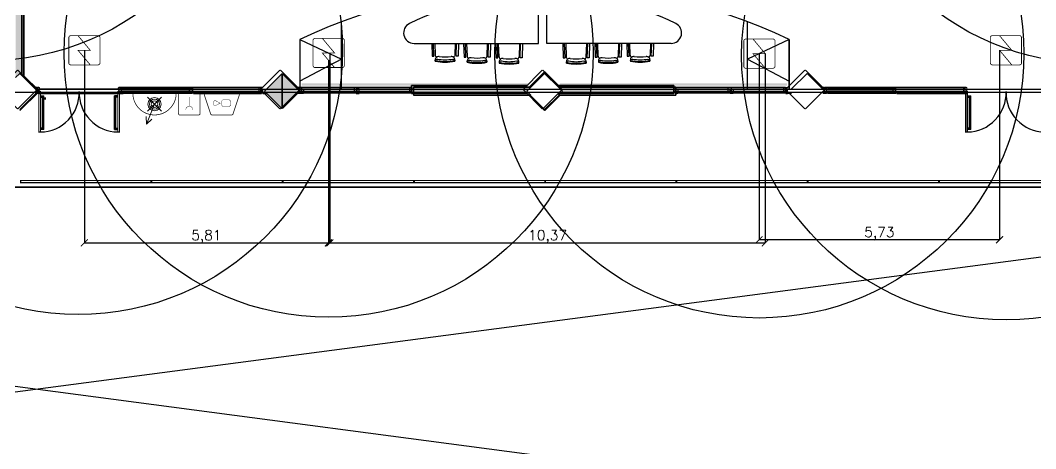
# Model space of a CAD drawing. Header units: metres. Extents: x -331 to 2982, y 362 to 2539.
# Drawn here: x 834.06 to 858.23, y 971.87 to 982.08 of the extents above; entities that cross this region are included whole.
import ezdxf

# ---------------------------------------------------------------- set-up
doc = ezdxf.new("R2010")
doc.units = ezdxf.units.M
doc.layers.get('0').update_dxf_attribs({"color": 251})
doc.layers.get('Defpoints').update_dxf_attribs({"color": 251})
for name, color, linetype, lineweight in [('_cotas', 251, 'Continuous', 13), ('BASE', 8, 'Continuous', 5), ('Botoeira_antiga', 74, 'Continuous', 30)]:
    doc.layers.add(name, color=color, linetype=linetype, lineweight=lineweight)
for name, color, linetype in [('CX', 251, 'Continuous'), ('DET. FUMAÇA', 1, 'Continuous'), ('Est', 251, 'Continuous'), ('Pis', 251, 'Continuous'), ('Renato', 7, 'Continuous')]:
    doc.layers.add(name, color=color, linetype=linetype)
doc.styles.add('COTA', font='simplex.shx')
doc.styles.get("Standard").update_dxf_attribs({"font": 'arial.ttf', "height": 0.3})
doc.dimstyles.new('1_100', dxfattribs={"dimtxt": 0.25, "dimasz": 0.15, "dimexe": 0.5, "dimexo": 0.25, "dimgap": 0.25, "dimtad": 1, "dimtxsty": 'Standard', "dimblk": 'DOT', "dimcen": 0.15, "dimadec": 0, "dimazin": 0, "dimtfac": 1, "dimtmove": 0, "dimatfit": 3, "dimfxl": 1, "dimarcsym": 0})

# ---------------------------------------------------------------- blocks, each defined once
blk = doc.blocks.new('XR_BL2_AND_MON-REV15$0$A$C331768BC')
at = {"layer": 'CX'}
for p, q in [((0, 71), (102, 71)), ((0, 0), (0, 71)), ((102, 71), (102, 0)), ((102, 0), (0, 0))]:
    blk.add_line(p, q, dxfattribs=at)
blk = doc.blocks.new('XR_BL2_AND_MON-REV15$0$A$C03051BF2')
at = {"layer": 'CX'}
blk.add_lwpolyline([(102, 46), (0, 46), (0, 0), (102, 0)], close=True, dxfattribs=at)
blk = doc.blocks.new('XR_BL2_AND_MON-REV15$0$P_M')
at = {"layer": 'Est'}
blk.add_lwpolyline([(0.46, -0.431), (0.453, -0.424), (0.46, -0.417), (0.007, 0.035), (0, 0.028), (-0.007, 0.035), (-0.46, -0.417), (-0.453, -0.424), (-0.46, -0.431), (-0.007, -0.884), (0, -0.877), (0.007, -0.884)], close=True, dxfattribs=at)
blk = doc.blocks.new('WEW')
at = {"color": 1, "lineweight": 0, "true_color": 0xe60000}
for p, q in [((1781.244, 994.005), (1781.439, 994.482)), ((1781.439, 994.482), (1781.308, 994.36)), ((1781.439, 994.482), (1781.447, 994.302)), ((1781.075, 994.175), (1781.413, 993.836)), ((1781.413, 994.175), (1781.075, 993.836))]:
    blk.add_line(p, q, dxfattribs=at)
at = {"color": 1, "true_color": 0xe60000, "const_width": 0.0172}
for points in [[(1779.259, 993.747), (1780.023, 993.747, 0.511918), (1780.056, 993.793), (1779.907, 994.24, 0.322823), (1779.874, 994.263), (1779.408, 994.263, 0.322823), (1779.375, 994.24), (1779.226, 993.793, 0.511918)], [(1780.193, 994.263), (1780.641, 994.263, -0.414214), (1780.675, 994.229), (1780.675, 993.782, -0.414214), (1780.641, 993.747), (1780.193, 993.747, -0.414214), (1780.159, 993.782), (1780.159, 994.229, -0.414214)], [(1780.764, 993.748), (1781.724, 993.748, 0.435311), (1781.759, 993.784, 0.930949), (1780.73, 993.784, 0.435311)]]:
    blk.add_lwpolyline(points, format="xyb", close=True, dxfattribs=at)
at = {"color": 1, "true_color": 0xe60000, "const_width": 0.0086}
for points in [[(1779.463, 994.06), (1779.617, 994.06), (1779.652, 994.026), (1779.652, 993.936), (1779.617, 993.902), (1779.463, 993.902), (1779.428, 993.936), (1779.428, 994.026)], [(1779.832, 993.936), (1779.832, 994.026), (1779.802, 994.044), (1779.679, 993.981), (1779.802, 993.918)]]:
    blk.add_lwpolyline(points, close=True, dxfattribs=at)
for points in [[(1780.336, 994.135), (1780.338, 994.117), (1780.344, 994.099), (1780.351, 994.088), (1780.365, 994.073), (1780.373, 994.067), (1780.386, 994.06), (1780.397, 994.057), (1780.413, 994.055), (1780.421, 994.055), (1780.431, 994.056), (1780.45, 994.062), (1780.464, 994.07), (1780.477, 994.082), (1780.488, 994.096), (1780.494, 994.11), (1780.497, 994.122), (1780.498, 994.13), (1780.498, 994.136)], [(1780.417, 993.837), (1780.417, 994.055)]]:
    blk.add_lwpolyline(points, dxfattribs=at)
at = {"color": 1, "lineweight": 0, "true_color": 0xe60000}
for radius in [0.158, 0.119, 0.0774]:
    blk.add_circle((1781.244, 994.005), radius, dxfattribs=at)
blk = doc.blocks.new('XR_BL2_AND_MON-REV15$0$PILAR_60X60_JUNTA')
at = {"layer": 'BASE'}
for points in [[(-0.414, 0.01), (0, 0.424), (0.414, 0.01)], [(-0.414, -0.01), (0, -0.424), (0.414, -0.01)]]:
    blk.add_hatch(color=256, dxfattribs=at).paths.add_polyline_path(points)
at = {"layer": 'BASE', "linetype": 'ByBlock'}
for points in [[(-0.414, 0.01), (0, 0.424), (0.414, 0.01)], [(-0.414, -0.01), (0, -0.424), (0.414, -0.01)]]:
    blk.add_lwpolyline(points, close=True, dxfattribs=at)
at = {"layer": 'BASE'}
blk.add_point((0, 0), dxfattribs=at)
blk = doc.blocks.new('XR_BL2_AND_MON-REV15$0$D7')
at = {"layer": 'BASE', "elevation": -2360.355}
for points in [[(-0.043, 1.385), (-0.049, 1.385), (-0.049, 2.675), (-0.043, 2.675)], [(0.044, 1.385), (0.05, 1.385), (0.05, 2.675), (0.044, 2.675)], [(-0.043, 1.355), (-0.049, 1.355), (-0.049, 0.066), (-0.043, 0.066)], [(0.044, 1.355), (0.05, 1.355), (0.05, 0.066), (0.044, 0.066)]]:
    blk.add_lwpolyline(points, close=True, dxfattribs=at)
at = {"layer": 'BASE'}
blk.add_lwpolyline([(0.05, -0.05), (0.05, 0.04), (-0.05, 0.04), (-0.05, -0.05)], dxfattribs=at)
at = {"layer": 'BASE', "yscale": 0.0009999999999763531}
for name, p, xscale, zscale in [('XR_BL2_AND_MON-REV15$0$A$C03051BF2', (0.051, 2.655, 0.029), -0.0009999999999763531, 0.001000000000004775), ('XR_BL2_AND_MON-REV15$0$A$C331768BC', (-0.051, 1.335, 0.059), 0.0009999999999763531, 0.0009999999999763531)]:
    blk.add_blockref(name, p, dxfattribs=dict(at, xscale=xscale, zscale=zscale))
at = {"layer": 'BASE', "xscale": 0.0009999999999763531, "yscale": 0.0009999999999763531, "zscale": 0.0009999999999763531, "rotation": 180}
blk.add_blockref('XR_BL2_AND_MON-REV15$0$A$C03051BF2', (0.051, 0.086, 0.029), dxfattribs=at)
blk = doc.blocks.new('Detector de fumaça')
at = {"layer": 'DET. FUMAÇA', "linetype": 'Continuous', "lineweight": 15, "const_width": 0.0187}
blk.add_lwpolyline([(774.599, 539.816), (775.249, 539.816, -0.414214), (775.296, 539.769), (775.296, 539.167, -0.414214), (775.249, 539.12), (774.599, 539.12, -0.414214), (774.553, 539.167), (774.553, 539.769, -0.414214)], format="xyb", close=True, dxfattribs=at)
blk.add_lwpolyline([(774.773, 539.816), (775.064, 539.468), (774.773, 539.468), (775.064, 539.12)], dxfattribs=at)
blk = doc.blocks.new('_ARCHTICK')
at = {"color": 0, "linetype": 'ByBlock', "const_width": 0.15}
blk.add_lwpolyline([(-0.5, -0.5), (0.5, 0.5)], dxfattribs=at)
blk = doc.blocks.new('*D4771')
at = {"layer": '_cotas', "color": 1, "lineweight": -2, "transparency": 16777216}
for p, q in [((835.581, 981.367), (835.581, 976.778)), ((841.393, 981.13), (841.393, 976.778)), ((835.581, 976.778), (841.393, 976.778))]:
    blk.add_line(p, q, dxfattribs=at)
at = {"layer": 'Defpoints', "color": 0, "transparency": 16777216}
for p in [(835.581, 981.367), (841.393, 981.13), (841.393, 976.778)]:
    blk.add_point(p, dxfattribs=at)
at = {"layer": '_cotas', "color": 1, "lineweight": -2, "transparency": 16777216, "xscale": 0.165, "yscale": 0.165, "zscale": 0.165, "rotation": 180}
blk.add_blockref('_ARCHTICK', (835.581, 976.778), dxfattribs=at)
at = {"layer": '_cotas', "color": 1, "lineweight": -2, "transparency": 16777216, "xscale": 0.165, "yscale": 0.165, "zscale": 0.165}
blk.add_blockref('_ARCHTICK', (841.393, 976.778), dxfattribs=at)
at = {"layer": '_cotas', "color": 1, "transparency": 16777216, "insert": (838.487, 976.924), "char_height": 0.24, "attachment_point": 5, "style": 'COTA'}
blk.add_mtext('\\A1;5,81', dxfattribs=at)
blk = doc.blocks.new('_Dot')
at = {"color": 0, "linetype": 'ByBlock', "lineweight": -2}
blk.add_line((-0.5, 0), (-1, 0), dxfattribs=at)
at = {"color": 0, "linetype": 'ByBlock', "const_width": 0.5}
blk.add_lwpolyline([(-0.25, 0, 1), (0.25, 0, 1)], format="xyb", close=True, dxfattribs=at)
blk = doc.blocks.new('*D4772')
at = {"layer": '_cotas', "color": 1, "lineweight": -2, "transparency": 16777216}
for p, q in [((841.428, 981.304), (841.428, 976.778)), ((851.795, 981.287), (851.795, 976.778)), ((841.428, 976.778), (851.795, 976.778))]:
    blk.add_line(p, q, dxfattribs=at)
at = {"layer": 'Defpoints', "color": 0, "transparency": 16777216}
for p in [(841.428, 981.304), (851.795, 981.287), (851.795, 976.778)]:
    blk.add_point(p, dxfattribs=at)
at = {"layer": '_cotas', "color": 1, "lineweight": -2, "transparency": 16777216, "xscale": 0.165, "yscale": 0.165, "zscale": 0.165, "rotation": 180}
blk.add_blockref('_ARCHTICK', (841.428, 976.778), dxfattribs=at)
at = {"layer": '_cotas', "color": 1, "lineweight": -2, "transparency": 16777216, "xscale": 0.165, "yscale": 0.165, "zscale": 0.165}
blk.add_blockref('_ARCHTICK', (851.795, 976.778), dxfattribs=at)
at = {"layer": '_cotas', "color": 1, "transparency": 16777216, "insert": (846.611, 976.924), "char_height": 0.24, "attachment_point": 5, "style": 'COTA'}
blk.add_mtext('\\A1;10,37', dxfattribs=at)
blk = doc.blocks.new('*D4773')
at = {"layer": '_cotas', "color": 1, "lineweight": -2, "transparency": 16777216}
for p, q in [((851.649, 981.287), (851.649, 976.852)), ((857.374, 981.367), (857.374, 976.852)), ((857.374, 976.852), (851.649, 976.852))]:
    blk.add_line(p, q, dxfattribs=at)
at = {"layer": 'Defpoints', "color": 0, "transparency": 16777216}
for p in [(851.649, 981.287), (857.374, 981.367), (851.649, 976.852)]:
    blk.add_point(p, dxfattribs=at)
at = {"layer": '_cotas', "color": 1, "lineweight": -2, "transparency": 16777216, "xscale": 0.165, "yscale": 0.165, "zscale": 0.165, "rotation": 180}
blk.add_blockref('_ARCHTICK', (851.649, 976.852), dxfattribs=at)
at = {"layer": '_cotas', "color": 1, "lineweight": -2, "transparency": 16777216, "xscale": 0.165, "yscale": 0.165, "zscale": 0.165}
blk.add_blockref('_ARCHTICK', (857.374, 976.852), dxfattribs=at)
at = {"layer": '_cotas', "color": 1, "transparency": 16777216, "insert": (854.512, 976.998), "char_height": 0.24, "attachment_point": 5, "style": 'COTA'}
blk.add_mtext('\\A1;5,73', dxfattribs=at)

msp = doc.modelspace()

# ---------------------------------------------------------------- hatches: boundary and pattern name
at = {"layer": 'Renato'}
for points in [[(828.986, 984.764), (828.986, 986.511), (828.816, 986.511), (828.816, 986.421), (828.846, 986.421), (828.846, 982.967), (828.816, 982.967), (828.816, 982.877), (828.986, 982.877), (828.986, 984.624), (832.046, 984.624), (832.046, 980.464), (830.558, 980.464), (830.558, 980.324), (832.236, 980.324), (832.236, 980.464), (832.186, 980.464), (832.186, 982.225), (833.946, 982.225), (833.946, 980.723), (834.041, 980.818), (834.136, 980.723), (834.136, 985.004), (833.036, 985.004), (833.036, 984.864), (833.946, 984.864), (833.946, 982.365), (832.186, 982.365), (832.186, 984.864), (832.236, 984.864), (832.236, 985.004), (832.186, 985.004), (832.186, 988.924), (833.687, 988.924), (833.617, 988.994), (833.687, 989.064), (830.558, 989.064), (830.558, 988.924), (832.046, 988.924), (832.046, 984.764)], [(834.415, 980.441), (834.465, 980.391), (834.415, 980.341), (834.501, 980.341), (834.501, 980.441)], [(846.212, 980.296), (846.117, 980.391), (846.212, 980.486), (843.416, 980.486), (843.416, 980.296)], [(846.87, 980.296), (849.666, 980.296), (849.666, 980.486), (846.87, 980.486), (846.965, 980.391)]]:
    msp.add_hatch(color=256, dxfattribs=at).paths.add_polyline_path(points)
h = msp.add_hatch(color=256, dxfattribs=at)
h.dxf.hatch_style = 1
h.paths.add_polyline_path([(840.755, 980.528), (846.16, 980.528), (846.16, 980.578), (840.755, 980.578)])
h = msp.add_hatch(color=256, dxfattribs=at)
h.dxf.hatch_style = 1
h.paths.add_polyline_path([(852.313, 980.528), (846.908, 980.528), (846.908, 980.578), (852.313, 980.578)])

# ---------------------------------------------------------------- linework, layer by layer
at = {"lineweight": 0}
msp.add_line((866.078, 978.108), (802.833, 978.108), dxfattribs=at)
msp.add_lwpolyline([(830.51, 980.365), (862.447, 980.365, 1.000162), (862.449, 989.105), (862.118, 989.102), (862.118, 991.117), (862.193, 991.117), (862.193, 991.307), (830.793, 991.307), (830.793, 991.117), (830.868, 991.117), (830.868, 989.105, 1.0398), (830.507, 980.365, 0.005135)], format="xyb", close=True, dxfattribs=at)
at = {"layer": 'Botoeira_antiga', "color": 150}
for centre in [(833.246, 987.414), (859.648, 987.342), (835.43, 981.367), (841.398, 981.304), (851.654, 981.287), (857.532, 981.243)]:
    msp.add_circle(centre, 6.3, dxfattribs=at)
at = {"layer": 'Pis'}
for p, q in [((834.088, 980.804), (834.088, 985.042)), ((834.088, 985.042), (834.088, 980.804)), ((846.393, 981.532), (846.393, 982.731)), ((846.593, 981.532), (846.593, 982.731)), ((843.433, 981.532), (846.393, 981.532)), ((843.851, 981.532), (843.862, 981.23)), ((843.906, 981.23), (843.895, 981.532)), ((843.923, 981.532), (843.932, 981.255)), ((844.409, 981.255), (844.418, 981.532)), ((844.435, 981.23), (844.445, 981.532)), ((844.489, 981.532), (844.479, 981.23)), ((844.612, 981.532), (844.623, 981.203)), ((844.667, 981.203), (844.656, 981.532)), ((844.683, 981.532), (844.693, 981.228)), ((845.17, 981.228), (845.18, 981.532)), ((845.196, 981.203), (845.208, 981.532)), ((845.252, 981.532), (845.24, 981.203)), ((845.373, 981.532), (845.384, 981.185)), ((845.428, 981.185), (845.417, 981.532)), ((845.455, 981.21), (845.444, 981.532)), ((845.942, 981.532), (845.931, 981.21)), ((845.958, 981.185), (845.97, 981.532)), ((846.014, 981.532), (846.002, 981.185)), ((849.553, 981.532), (846.593, 981.532)), ((846.972, 981.532), (846.984, 981.185)), ((847.028, 981.185), (847.016, 981.532)), ((847.044, 981.532), (847.055, 981.21)), ((847.531, 981.21), (847.542, 981.532)), ((847.557, 981.185), (847.569, 981.532)), ((847.613, 981.532), (847.601, 981.185)), ((847.734, 981.532), (847.746, 981.203)), ((847.79, 981.203), (847.778, 981.532)), ((847.816, 981.228), (847.806, 981.532)), ((848.303, 981.532), (848.292, 981.228)), ((848.319, 981.203), (848.33, 981.532)), ((848.374, 981.532), (848.363, 981.203)), ((848.497, 981.532), (848.507, 981.23)), ((848.551, 981.23), (848.541, 981.532)), ((848.577, 981.255), (848.568, 981.532)), ((849.063, 981.532), (849.054, 981.255)), ((849.08, 981.23), (849.091, 981.532)), ((849.135, 981.532), (849.124, 981.23)), ((843.862, 981.23), (843.906, 981.23)), ((844.479, 981.23), (844.435, 981.23)), ((844.623, 981.203), (844.667, 981.203)), ((845.24, 981.203), (845.196, 981.203)), ((845.384, 981.185), (845.428, 981.185)), ((846.002, 981.185), (845.958, 981.185)), ((846.984, 981.185), (847.028, 981.185)), ((847.601, 981.185), (847.557, 981.185)), ((847.746, 981.203), (847.79, 981.203)), ((848.363, 981.203), (848.319, 981.203)), ((848.507, 981.23), (848.551, 981.23)), ((849.124, 981.23), (849.08, 981.23)), ((843.988, 981.159), (843.936, 981.134)), ((843.937, 981.108), (843.936, 981.134)), ((844.352, 981.159), (844.405, 981.134)), ((844.405, 981.134), (844.404, 981.108)), ((844.75, 981.132), (844.697, 981.107)), ((844.698, 981.082), (844.697, 981.107)), ((845.114, 981.132), (845.166, 981.107)), ((845.166, 981.107), (845.165, 981.082)), ((845.511, 981.114), (845.459, 981.089)), ((845.459, 981.089), (845.46, 981.064)), ((845.875, 981.114), (845.927, 981.089)), ((845.927, 981.064), (845.927, 981.089)), ((847.111, 981.114), (847.059, 981.089)), ((847.059, 981.064), (847.059, 981.089)), ((847.475, 981.114), (847.527, 981.089)), ((847.527, 981.089), (847.526, 981.064)), ((847.872, 981.132), (847.82, 981.107)), ((847.82, 981.107), (847.821, 981.082)), ((848.236, 981.132), (848.288, 981.107)), ((848.288, 981.082), (848.288, 981.107)), ((848.634, 981.159), (848.581, 981.134)), ((848.581, 981.134), (848.582, 981.108)), ((848.998, 981.159), (849.05, 981.134)), ((849.049, 981.108), (849.05, 981.134)), ((834.457, 980.482), (834.41, 980.482)), ((839.779, 980.382), (839.779, 980.482)), ((840.66, 980.482), (843.368, 980.482)), ((843.368, 980.527), (846.121, 980.527)), ((843.368, 980.527), (843.368, 980.337)), ((843.368, 980.482), (843.368, 980.527)), ((843.368, 980.527), (846.121, 980.527)), ((846.121, 980.527), (843.368, 980.527)), ((843.368, 980.527), (843.368, 980.337)), ((843.368, 980.487), (843.368, 980.477)), ((846.865, 980.527), (849.618, 980.527)), ((846.865, 980.527), (849.618, 980.527)), ((849.618, 980.527), (846.865, 980.527)), ((849.618, 980.527), (849.618, 980.337)), ((849.618, 980.527), (849.618, 980.482)), ((849.618, 980.337), (849.618, 980.527)), ((849.618, 980.482), (852.326, 980.482)), ((853.16, 980.482), (853.16, 980.482)), ((853.207, 980.382), (853.207, 980.482)), ((834.457, 980.382), (834.41, 980.382)), ((834.537, 980.279), (834.617, 980.279)), ((834.537, 980.249), (834.617, 980.249)), ((834.587, 979.509), (834.587, 980.249)), ((834.617, 979.479), (834.617, 980.279)), ((836.297, 979.479), (836.297, 980.279)), ((836.377, 980.279), (836.297, 980.279)), ((836.377, 980.249), (836.297, 980.249)), ((836.327, 979.509), (836.327, 980.249)), ((843.368, 980.387), (843.368, 980.377)), ((843.368, 980.337), (846.121, 980.337)), ((843.368, 980.337), (846.121, 980.337)), ((846.865, 980.337), (849.618, 980.337)), ((846.865, 980.337), (849.618, 980.337)), ((852.279, 980.382), (852.326, 980.382)), ((856.609, 980.279), (856.689, 980.279)), ((856.609, 980.249), (856.689, 980.249)), ((856.659, 979.509), (856.659, 980.249)), ((856.689, 979.479), (856.689, 980.279)), ((834.617, 979.509), (834.537, 979.509)), ((834.617, 979.479), (834.537, 979.479)), ((836.297, 979.509), (836.377, 979.509)), ((836.297, 979.479), (836.377, 979.479)), ((856.689, 979.509), (856.609, 979.509)), ((856.689, 979.479), (856.609, 979.479)), ((798.094, 978.108), (870.859, 978.108)), ((866.078, 978.108), (802.833, 978.108)), ((866.058, 977.456), (798.054, 968.489)), ((802.894, 977.455), (870.859, 968.489))]:
    msp.add_line(p, q, dxfattribs=at)
at = {"layer": 'Pis', "const_width": 0.03}
for points in [[(830.51, 980.365), (862.447, 980.365, 1.000162), (862.449, 989.105), (862.118, 989.102), (862.118, 991.117), (862.193, 991.117), (862.193, 991.307), (830.793, 991.307), (830.793, 991.117), (830.868, 991.117), (830.868, 989.105, 1.0398), (830.507, 980.365, 0.005135)], [(836.405, 980.38), (836.405, 980.382), (836.407, 980.382), (836.407, 980.412), (836.409, 980.413), (836.409, 980.398), (836.41, 980.399), (836.41, 980.411), (836.413, 980.411), (836.413, 980.411), (836.411, 980.411), (836.411, 980.423), (836.404, 980.423), (836.405, 980.425), (836.399, 980.425), (836.401, 980.423), (836.393, 980.423, -0.414214), (836.391, 980.425), (836.391, 980.466, -0.414214), (836.408, 980.482), (836.426, 980.482, -0.422579), (836.431, 980.477), (836.431, 980.467), (836.436, 980.467), (836.436, 980.483), (836.467, 980.483), (836.467, 980.381), (836.436, 980.381), (836.436, 980.397), (836.431, 980.397), (836.431, 980.387, -0.414214), (836.426, 980.382), (836.413, 980.382, -0.414214), (836.411, 980.384), (836.411, 980.395), (836.413, 980.395), (836.413, 980.396), (836.411, 980.396), (836.411, 980.396), (836.411, 980.383, 0.294496), (836.412, 980.381, -3.099483)], [(856.573, 980.411), (856.573, 980.411), (856.576, 980.411), (856.576, 980.399), (856.577, 980.398), (856.577, 980.413), (856.579, 980.412), (856.579, 980.382), (856.581, 980.382), (856.581, 980.38, -3.099483), (856.574, 980.381, 0.294496), (856.575, 980.383), (856.575, 980.396), (856.575, 980.396), (856.573, 980.396), (856.573, 980.395), (856.574, 980.395), (856.574, 980.384, -0.428959), (856.572, 980.382), (856.56, 980.382, -0.414214), (856.555, 980.387), (856.555, 980.397), (856.55, 980.397), (856.55, 980.381), (856.519, 980.381), (856.519, 980.483), (856.55, 980.483), (856.55, 980.467), (856.555, 980.467), (856.555, 980.477, -0.422579), (856.559, 980.482), (856.578, 980.482, -0.414214), (856.594, 980.466), (856.594, 980.425, -0.414214), (856.592, 980.423), (856.585, 980.423), (856.586, 980.425), (856.58, 980.425), (856.582, 980.423), (856.574, 980.423), (856.574, 980.411)]]:
    msp.add_lwpolyline(points, format="xyb", close=True, dxfattribs=at)
for points in [[(834.457, 980.482), (834.457, 980.382)], [(839.779, 980.482), (839.826, 980.482)], [(840.66, 980.482), (840.707, 980.482), (840.707, 980.382), (840.66, 980.382)], [(853.207, 980.482), (853.16, 980.482)], [(839.779, 980.382), (839.827, 980.382)], [(853.207, 980.382), (853.159, 980.382)]]:
    msp.add_lwpolyline(points, dxfattribs=at)
msp.add_lwpolyline([(834.457, 980.397), (834.473, 980.397), (834.473, 980.387, 0.414214), (834.478, 980.382), (834.491, 980.382, 0.413877), (834.493, 980.384), (834.493, 980.396), (834.492, 980.396), (834.492, 980.396), (834.494, 980.396), (834.494, 980.396), (834.493, 980.383, -0.294496), (834.492, 980.382, 3.099483), (834.499, 980.38), (834.499, 980.383), (834.498, 980.383), (834.498, 980.413), (834.495, 980.413), (834.495, 980.399), (834.495, 980.399), (834.495, 980.411), (834.492, 980.411), (834.492, 980.412), (834.493, 980.412), (834.493, 980.423), (834.501, 980.423), (834.499, 980.426), (834.505, 980.426), (834.504, 980.423), (834.511, 980.423, 0.414214), (834.513, 980.425), (834.513, 980.466, 0.414214), (834.497, 980.482), (834.478, 980.482, 0.422579), (834.473, 980.477), (834.473, 980.467), (834.457, 980.467)], format="xyb", dxfattribs=at)
for points in [[(838.103, 980.476), (838.103, 980.482), (836.446, 980.482), (836.446, 980.476)], [(838.133, 980.476), (838.133, 980.482), (839.753, 980.482), (839.753, 980.476)], [(842.023, 980.476), (842.023, 980.482), (840.733, 980.482), (840.733, 980.476)], [(842.053, 980.476), (842.053, 980.482), (843.342, 980.482), (843.342, 980.476)], [(850.933, 980.476), (850.933, 980.482), (849.644, 980.482), (849.644, 980.476)], [(850.963, 980.476), (850.963, 980.482), (852.253, 980.482), (852.253, 980.476)], [(854.853, 980.476), (854.853, 980.482), (853.233, 980.482), (853.233, 980.476)], [(854.883, 980.476), (854.883, 980.482), (856.54, 980.482), (856.54, 980.476)], [(834.537, 980.382), (834.497, 980.382), (834.497, 979.422), (834.537, 979.422)], [(836.377, 980.382), (836.417, 980.382), (836.417, 979.422), (836.377, 979.422)], [(838.103, 980.389), (838.103, 980.383), (836.446, 980.383), (836.446, 980.389)], [(838.133, 980.389), (838.133, 980.383), (839.753, 980.383), (839.753, 980.389)], [(842.023, 980.389), (842.023, 980.383), (840.733, 980.383), (840.733, 980.389)], [(842.053, 980.389), (842.053, 980.383), (843.342, 980.383), (843.342, 980.389)], [(850.933, 980.389), (850.933, 980.383), (849.644, 980.383), (849.644, 980.389)], [(850.963, 980.389), (850.963, 980.383), (852.253, 980.383), (852.253, 980.389)], [(854.853, 980.389), (854.853, 980.383), (853.233, 980.383), (853.233, 980.389)], [(854.883, 980.389), (854.883, 980.383), (856.54, 980.383), (856.54, 980.389)], [(856.609, 980.382), (856.569, 980.382), (856.569, 979.422), (856.609, 979.422)], [(837.17, 978.264), (834.062, 978.264), (834.062, 978.214), (837.17, 978.214)], [(840.294, 978.264), (837.186, 978.264), (837.186, 978.214), (840.294, 978.214)], [(843.422, 978.264), (840.314, 978.264), (840.314, 978.214), (843.422, 978.214)], [(846.546, 978.264), (843.438, 978.264), (843.438, 978.214), (846.546, 978.214)], [(849.671, 978.264), (846.562, 978.264), (846.562, 978.214), (849.671, 978.214)], [(852.796, 978.264), (849.687, 978.264), (849.687, 978.214), (852.796, 978.214)], [(855.921, 978.264), (852.812, 978.264), (852.812, 978.214), (855.921, 978.214)], [(859.046, 978.264), (855.937, 978.264), (855.937, 978.214), (859.046, 978.214)]]:
    msp.add_lwpolyline(points, close=True, dxfattribs=at)
at = {"layer": 'Pis'}
for centre, radius, start, end in [((846.493, 975.444), 7.288, 90.7861, 115.77), ((846.493, 975.444), 7.288, 64.23, 89.2139), ((843.433, 981.782), 0.25, 115.77, 270), ((849.553, 981.782), 0.25, 270, 64.23), ((843.987, 981.257), 0.055, 182.4526, 253.605), ((844.018, 981.136), 0.0825, 82.8808, 181.891), ((844.17, 982.352), 1.142, 262.8808, 277.1192), ((844.322, 981.136), 0.0825, 358.109, 97.1192), ((844.354, 981.257), 0.055, 286.395, 357.5474), ((844.748, 981.23), 0.055, 182.4526, 253.605), ((844.78, 981.109), 0.0825, 82.8808, 181.891), ((844.932, 982.325), 1.142, 262.8808, 277.1192), ((845.083, 981.109), 0.0825, 358.109, 97.1192), ((845.115, 981.23), 0.055, 286.395, 357.5474), ((845.51, 981.212), 0.055, 182.4526, 253.605), ((845.541, 981.091), 0.0825, 82.8808, 181.891), ((845.693, 982.307), 1.142, 262.8808, 277.1192), ((845.845, 981.091), 0.0825, 358.109, 97.1192), ((845.876, 981.212), 0.055, 286.395, 357.5474), ((847.109, 981.212), 0.055, 182.4526, 253.605), ((847.141, 981.091), 0.0825, 82.8808, 181.891), ((847.293, 982.307), 1.142, 262.8808, 277.1192), ((847.445, 981.091), 0.0825, 358.109, 97.1192), ((847.476, 981.212), 0.055, 286.395, 357.5474), ((847.871, 981.23), 0.055, 182.4526, 253.605), ((847.902, 981.109), 0.0825, 82.8808, 181.891), ((848.054, 982.325), 1.142, 262.8808, 277.1192), ((848.206, 981.109), 0.0825, 358.109, 97.1192), ((848.237, 981.23), 0.055, 286.395, 357.5474), ((848.632, 981.257), 0.055, 182.4526, 253.605), ((848.664, 981.136), 0.0825, 82.8808, 181.891), ((848.816, 982.352), 1.142, 262.8808, 277.1192), ((848.967, 981.136), 0.0825, 358.109, 97.1192), ((848.999, 981.257), 0.055, 286.395, 357.5474), ((844.17, 982.235), 1.133, 258.0887, 281.9159), ((844.17, 982.238), 1.154, 258.3302, 281.6743), ((844.17, 982.018), 0.879, 258.0414, 281.9586), ((844.932, 982.208), 1.133, 258.0887, 281.9159), ((844.932, 982.211), 1.154, 258.3302, 281.6743), ((844.932, 981.992), 0.879, 258.0414, 281.9586), ((845.693, 982.19), 1.133, 258.0841, 281.9113), ((845.693, 982.194), 1.154, 258.3257, 281.6698), ((845.693, 981.974), 0.879, 258.0414, 281.9586), ((847.293, 982.19), 1.133, 258.0887, 281.9159), ((847.293, 982.194), 1.154, 258.3302, 281.6743), ((847.293, 981.974), 0.879, 258.0414, 281.9586), ((848.054, 982.208), 1.133, 258.0841, 281.9113), ((848.054, 982.211), 1.154, 258.3257, 281.6698), ((848.054, 981.992), 0.879, 258.0414, 281.9586), ((848.816, 982.235), 1.133, 258.0841, 281.9113), ((848.816, 982.238), 1.154, 258.3257, 281.6698), ((848.816, 982.018), 0.879, 258.0414, 281.9586), ((834.529, 980.351), 0.929, 270.5283, 1.9094), ((836.386, 980.351), 0.929, 178.0906, 269.4717), ((856.6, 980.351), 0.929, 270.5283, 1.9094), ((858.457, 980.351), 0.929, 178.0906, 269.4717)]:
    msp.add_arc(centre, radius, start, end, dxfattribs=at)
at = {"layer": 'Renato'}
for p, q in [((834.136, 980.72, 195.166), (834.136, 985.001, 195.166)), ((841.707, 980.445), (841.707, 982.049)), ((851.375, 980.445), (851.375, 982.049)), ((840.715, 981.627), (841.707, 981.158)), ((852.367, 981.627), (851.375, 981.158)), ((841.707, 981.158), (840.715, 980.633)), ((851.375, 981.158), (852.367, 980.633)), ((834.487, 980.384), (834.141, 980.73)), ((834.415, 980.441), (858.624, 980.441)), ((839.827, 980.341, -2360.355), (839.827, 980.441)), ((843.416, 980.486), (846.212, 980.486)), ((843.416, 980.486), (843.416, 980.296)), ((846.87, 980.486), (849.666, 980.486)), ((849.666, 980.486), (849.666, 980.296)), ((853.255, 980.341, -2360.355), (853.255, 980.441)), ((834.041, 979.953), (834.479, 980.391)), ((834.048, 979.932), (834.501, 980.384)), ((834.487, 980.384), (834.501, 980.398)), ((834.494, 980.391), (834.501, 980.384)), ((834.585, 980.238, 195.166), (834.665, 980.238, 195.166)), ((834.585, 980.208, 195.166), (834.665, 980.208, 195.166)), ((843.416, 980.296), (846.212, 980.296)), ((846.87, 980.296), (849.666, 980.296))]:
    msp.add_line(p, q, dxfattribs=at)
at = {"layer": 'Renato', "color": 2}
for p, q in [((846.541, 980.83), (846.198, 980.486)), ((846.541, 980.844), (846.534, 980.851)), ((846.534, 980.837), (846.548, 980.851)), ((846.884, 980.486), (846.534, 980.837)), ((846.169, 980.296), (846.534, 979.932)), ((846.198, 980.296), (846.548, 979.946)), ((846.541, 979.953), (846.884, 980.296)), ((846.548, 979.932), (846.913, 980.296)), ((846.541, 979.939), (846.534, 979.932)), ((846.541, 979.939), (846.548, 979.946)), ((846.541, 979.939), (846.548, 979.932))]:
    msp.add_line(p, q, dxfattribs=at)
at = {"layer": 'Renato', "linetype": 'ByBlock'}
for p, q in [((836.505, 980.441), (834.505, 980.441)), ((834.505, 980.341), (836.505, 980.341))]:
    msp.add_line(p, q, dxfattribs=at)
at = {"layer": 'Renato'}
for points in [[(832.186, 985.001), (834.136, 985.001), (834.136, 980.72), (834.415, 980.441), (839.874, 980.441), (839.919, 980.443), (840.281, 980.805), (840.301, 980.805), (840.667, 980.44), (840.708, 980.441), (843.416, 980.441), (843.416, 980.486), (846.212, 980.486), (846.541, 980.815), (846.87, 980.486), (849.666, 980.486), (849.666, 980.441), (852.374, 980.441), (852.415, 980.439), (852.792, 980.815), (853.168, 980.439), (853.208, 980.441), (858.667, 980.441)], [(834.041, 980.818), (834.136, 980.723), (834.136, 985.004), (833.036, 985.004)], [(833.941, 980.715), (834.041, 980.815), (834.141, 980.715)], [(834.501, 980.398), (834.141, 980.758)], [(834.501, 980.441), (834.415, 980.441)], [(834.415, 980.441), (834.465, 980.391), (834.415, 980.341)], [(834.505, 980.441), (834.415, 980.441)], [(839.827, 980.441), (839.917, 980.441)], [(843.416, 980.446), (843.416, 980.436)], [(849.666, 980.446), (849.666, 980.436)], [(853.255, 980.441), (853.165, 980.441)], [(834.501, 980.341), (834.415, 980.341)], [(834.505, 980.341), (834.415, 980.341)], [(839.827, 980.341), (839.917, 980.341)], [(843.416, 980.346), (843.416, 980.336)], [(849.666, 980.346), (849.666, 980.336)], [(853.255, 980.341), (853.165, 980.341)]]:
    msp.add_lwpolyline(points, dxfattribs=at)
msp.add_lwpolyline([(852.367, 981.627), (852.367, 980.446), (852.367, 981.627, 0.224579), (840.715, 981.627), (840.715, 980.441)], format="xyb", dxfattribs=at)
at = {"layer": 'Renato', "color": 2}
for points in [[(846.534, 980.851), (846.169, 980.486)], [(846.913, 980.486), (846.548, 980.851)]]:
    msp.add_lwpolyline(points, dxfattribs=at)
at = {"layer": 'Renato'}
for points in [[(838.151, 980.434), (838.151, 980.44), (836.494, 980.44), (836.494, 980.434)], [(838.181, 980.434), (838.181, 980.44), (839.801, 980.44), (839.801, 980.434)], [(846.212, 980.296), (846.117, 980.391), (846.212, 980.486), (843.416, 980.486), (843.416, 980.296)], [(846.87, 980.296), (849.666, 980.296), (849.666, 980.486), (846.87, 980.486), (846.965, 980.391)], [(854.901, 980.434), (854.901, 980.44), (853.281, 980.44), (853.281, 980.434)], [(854.931, 980.434), (854.931, 980.44), (856.588, 980.44), (856.588, 980.434)], [(838.151, 980.347), (838.151, 980.341), (836.494, 980.341), (836.494, 980.347)], [(838.181, 980.347), (838.181, 980.341), (839.801, 980.341), (839.801, 980.347)], [(854.901, 980.347), (854.901, 980.341), (853.281, 980.341), (853.281, 980.347)], [(854.931, 980.347), (854.931, 980.341), (856.588, 980.341), (856.588, 980.347)]]:
    msp.add_lwpolyline(points, close=True, dxfattribs=at)

# ---------------------------------------------------------------- block references
at = {"lineweight": 0, "rotation": 180}
msp.add_blockref('WEW', (2618.496, 1974.089), dxfattribs=at)
at = {"layer": 'DET. FUMAÇA', "linetype": 'Continuous', "lineweight": 0}
for p in [(60.657, 441.899), (66.474, 441.836), (76.73, 441.819), (82.601, 441.899)]:
    msp.add_blockref('Detector de fumaça', p, dxfattribs=at)
at = {"layer": 'Pis', "rotation": 90}
for p in [(833.569, 980.432), (839.819, 980.432), (846.069, 980.432), (852.319, 980.432)]:
    msp.add_blockref('XR_BL2_AND_MON-REV15$0$P_M', p, dxfattribs=at)
at = {"layer": 'Pis', "yscale": 0.0009999999999763531}
for name, p, xscale, zscale, rotation in [('XR_BL2_AND_MON-REV15$0$A$C331768BC', (838.154, 980.381), 0.0009999999999763531, 0.0009999999999763531, 90), ('XR_BL2_AND_MON-REV15$0$A$C03051BF2', (839.733, 980.483), 0.0009999999999763531, 0.0009999999999763531, 270), ('XR_BL2_AND_MON-REV15$0$A$C03051BF2', (843.322, 980.483), 0.0009999999999763531, 0.0009999999999763531, 270), ('XR_BL2_AND_MON-REV15$0$A$C03051BF2', (849.664, 980.483), -0.0009999999999763531, 0.001000000000004775, 90), ('XR_BL2_AND_MON-REV15$0$A$C331768BC', (850.984, 980.381), 0.0009999999999763531, 0.0009999999999763531, 90), ('XR_BL2_AND_MON-REV15$0$A$C03051BF2', (852.232, 980.483), 0.0009999999999763531, 0.0009999999999763531, 270), ('XR_BL2_AND_MON-REV15$0$A$C03051BF2', (853.253, 980.483), -0.0009999999999763531, 0.001000000000004775, 90), ('XR_BL2_AND_MON-REV15$0$A$C331768BC', (854.832, 980.381), -0.0009999999999763531, 0.001000000000004775, 270)]:
    msp.add_blockref(name, p, dxfattribs=dict(at, xscale=xscale, zscale=zscale, rotation=rotation))
at = {"layer": 'Pis', "extrusion": (0, 0, -1), "xscale": 0.0009999999999763531, "yscale": 0.0009999999999763531, "zscale": -0.001000000000004775}
for name, p, rotation in [('XR_BL2_AND_MON-REV15$0$A$C03051BF2', (-840.753, 980.483), 270), ('XR_BL2_AND_MON-REV15$0$A$C331768BC', (-842.002, 980.381), 90)]:
    msp.add_blockref(name, p, dxfattribs=dict(at, rotation=rotation))
at = {"layer": 'Renato', "rotation": 89.99999999999999}
for name, p in [('XR_BL2_AND_MON-REV15$0$PILAR_60X60_JUNTA', (840.291, 980.391)), ('XR_BL2_AND_MON-REV15$0$D7', (852.367, 980.391))]:
    msp.add_blockref(name, p, dxfattribs=at)
at = {"layer": 'Renato', "xscale": -1, "rotation": 270}
msp.add_blockref('XR_BL2_AND_MON-REV15$0$D7', (840.715, 980.391), dxfattribs=at)

# ---------------------------------------------------------------- dimensions: what is measured, and where the dimension line sits
at = {"layer": '_cotas', "color": 150}
for base, p1, p2, picture, middle in [((841.393, 976.778), (835.581, 981.367), (841.393, 981.13), '*D4771', (838.487, 976.924)), ((851.795, 976.778), (841.428, 981.304), (851.795, 981.287), '*D4772', (846.611, 976.924)), ((851.6489, 976.8515), (857.3743, 981.3673), (851.6489, 981.2873), '*D4773', (854.5116, 976.9982))]:
    dim = msp.add_linear_dim(base=base, p1=p1, p2=p2, dimstyle='1_100', override={"dimscale": 75, "dimtxt": 0.0032, "dimasz": 0.0022, "dimexe": 0, "dimexo": 0, "dimgap": 5e-05, "dimzin": 4, "dimtxsty": 'COTA', "dimblk": 'ARCHTICK', "dimcen": 0, "dimclrd": 1, "dimclre": 1, "dimclrt": 1, "dimadec": 2, "dimtix": 1, "dimtmove": 2, "dimldrblk": 'Dot', "dimtvp": 1, "dimtolj": 1, "dimtzin": 0}, dxfattribs=at)
    dim.commit()
    dim.dimension.update_dxf_attribs({"geometry": picture, "text_midpoint": middle})

doc.saveas('drawing.dxf')
